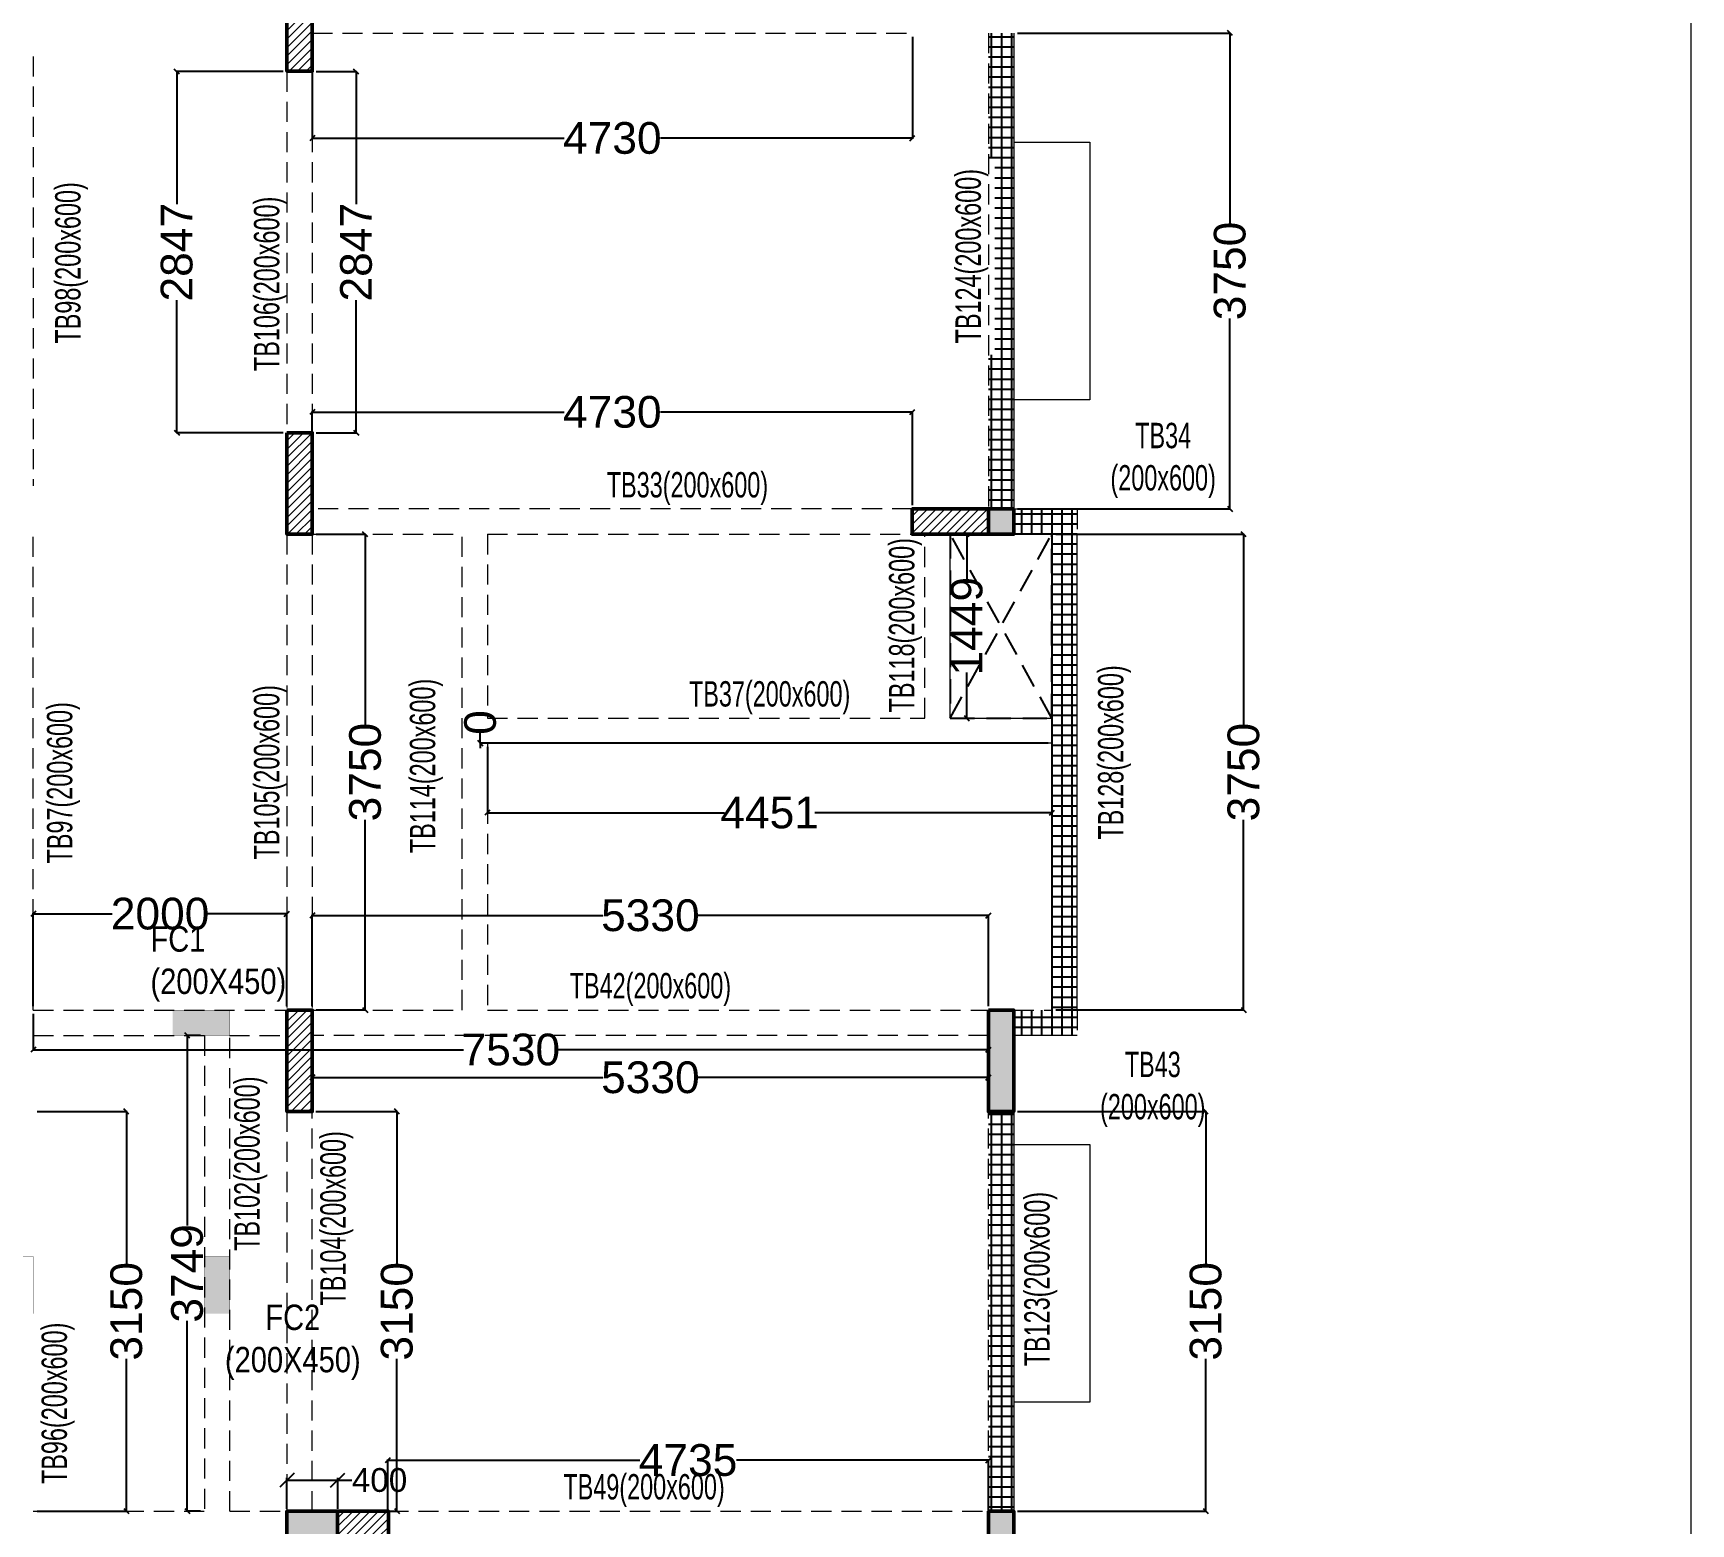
# Model space of a CAD drawing. Header units: millimetres. Extents: x 985 to 38342, y 12 to 70744.
# Drawn here: x 25275 to 38342, y 31057 to 42807 of the extents above; entities that cross this region are included whole.
import ezdxf
from ezdxf.enums import TextEntityAlignment as Align

# ---------------------------------------------------------------- set-up
doc = ezdxf.new("R2010")
doc.units = ezdxf.units.MM
doc.linetypes.add('DASHED', pattern=[0.75, 0.5, -0.25])
doc.linetypes.add('HIDDEN', pattern=[9.525, 6.35, -3.175])
for name, color, linetype, lineweight in [('A-CLMN', 5, 'Continuous', 50), ('A-CONC', 5, 'Continuous', 40), ('A-CONC-PATT', 253, 'Continuous', 0), ('S - BEAM', 7, 'Continuous', 13), ('S - BEAM TXT', 30, 'Continuous', 13), ('STR-Stair', 1, 'Continuous', 13)]:
    doc.layers.add(name, color=color, linetype=linetype, lineweight=lineweight)
for name, color, linetype in [('A-HATCH', 8, 'Continuous'), ('BAND DETAILS', 2, 'Continuous'), ('NON STR WALL', 4, 'Continuous'), ('S-DIM', 8, 'Continuous'), ('SL-FW-HIDDEN', 1, 'Continuous')]:
    doc.layers.add(name, color=color, linetype=linetype)
doc.styles.add('meera', font='swissc.ttf', dxfattribs={"height": 0.15})
doc.styles.add('S - GRID TXT', font='ARIALNB.TTF')
doc.styles.add('SOBHA', font='arial.ttf')
doc.styles.add('TITLE', font='tahoma.ttf')
doc.dimstyles.new('S--20', dxfattribs={"dimscale": 20, "dimtxt": 12.5, "dimasz": 2, "dimexe": 0.25, "dimexo": 1.5, "dimgap": 0.1, "dimtad": 0, "dimdec": 0, "dimrnd": 0.0005, "dimzin": 0, "dimdsep": 46, "dimtxsty": 'SOBHA', "dimblk": 'OBLIQUE', "dimcen": 0.09, "dimclrd": 8, "dimclre": 8, "dimclrt": 4, "dimadec": 0, "dimazin": 0, "dimtfac": 1, "dimtdec": 0, "dimtofl": 0, "dimtmove": 0, "dimatfit": 3, "dimfxl": 0.18, "dimtolj": 1, "dimtzin": 0, "dimlwd": -1, "dimlwe": -1, "dimarcsym": 0})
doc.dimstyles.new('S-75', dxfattribs={"dimscale": 75, "dimtxt": 2.5, "dimasz": 1.5, "dimexe": 0.25, "dimexo": 0.25, "dimgap": 0.1, "dimtad": 0, "dimdec": 0, "dimzin": 0, "dimdsep": 46, "dimtxsty": 'SOBHA', "dimblk": 'OBLIQUE', "dimcen": 0.09, "dimclrd": 8, "dimclre": 8, "dimclrt": 6, "dimadec": 5, "dimazin": 0, "dimtfac": 1, "dimtdec": 0, "dimtmove": 0, "dimatfit": 3, "dimfxl": 0.18, "dimtolj": 1, "dimtzin": 0, "dimlwd": -1, "dimlwe": -1, "dimarcsym": 0})
pattern_1 = [(0, (-329675.86, 2225829.38), (0, 79.375), []), (90, (-329675.86, 2225829.38), (-79.375, 5e-15), [])]
pattern_2 = [(45, (-338780.416, 2202602.753), (-33.6759605, 33.6759605), [])]

# ---------------------------------------------------------------- blocks, each defined once
blk = doc.blocks.new('*U53')
at = {"layer": 'SL-FW-HIDDEN', "linetype": 'HIDDEN', "ltscale": 30}
for p, q in [((800, 1449), (0, 0)), ((0, 1449), (800, 0))]:
    blk.add_line(p, q, dxfattribs=at)
blk.add_lwpolyline([(0, 1449), (800, 1449), (800, 0), (0, 0)], close=True, dxfattribs=at)
at = {"layer": 'SL-FW-HIDDEN', "linetype": 'DASHED', "ltscale": 250, "style": 'TITLE'}
blk.add_attdef('DECRIPTION', text='', height=125, dxfattribs=at).set_placement((960, 116), align=Align.MIDDLE_CENTER)
blk = doc.blocks.new('A$C1f563a89')
at = {"layer": 'S - BEAM', "linetype": 'HIDDEN', "ltscale": 25}
for p, q in [((16161, -19080, 1), (20891, -19080, 1)), ((21491, -19080, 1), (21491, -22830, 1)), ((13961, -19263, 1), (13961, -22647, 1)), ((15961, -19383, 1), (15961, -22230, 1)), ((16161, -19383, 1), (16161, -22230, 1)), ((20890, -22830, 1), (16161, -22830, 1)), ((22191, -22830, 1), (22191, -23030, 1)), ((13961, -26780, 1), (13961, -23030, 1)), ((15961, -23030, 1), (15961, -26780, 1)), ((16161, -23030, 1), (16161, -26780, 1)), ((16161, -23030, 1), (17341, -23030, 1)), ((17341, -26780, 1), (17341, -23030, 1)), ((17541, -23030, 1), (17541, -24479, 0)), ((17541, -23030, 1), (20890, -23030, 1)), ((21991, -23030, 1), (21691, -23030, 1)), ((17541, -24677, 0), (17541, -26780, 1)), ((21991, -24677, 0), (21991, -26780, 1)), ((13961, -26781, 1), (15960, -26781, 1)), ((16161, -26780, 2), (17341, -26780, 2)), ((17541, -26780, 2), (21491, -26780, 2)), ((21691, -26780, 1), (21991, -26780, 1)), ((22191, -26780, 1), (22191, -26980, 1)), ((22191, -26780, 1), (22191, -26780, 1)), ((13961, -26980, 1), (15311, -26981, 1)), ((15311, -26981, 2), (15311, -30730, 2)), ((15507, -26981, 1), (15960, -26981, 1)), ((15510, -30730, 2), (15510, -26981, 2)), ((21491, -26980, 2), (16161, -26980, 2)), ((15961, -27580, 1), (15961, -30730, 1)), ((16160, -30730, 1), (16160, -27580, 1)), ((21491, -30730, 1), (21491, -27580, 1)), ((13960, -30730, 1), (15311, -30730, 1)), ((15510, -30730, 1), (15961, -30730, 1)), ((16760, -30730, 1), (21490, -30730, 1))]:
    blk.add_line(p, q, dxfattribs=at)
at = {"layer": 'S - BEAM', "linetype": 'ByBlock', "ltscale": 25}
for p, q in [((21691, -19080, 1), (21691, -22830, 1)), ((21691, -22830, 1), (22191, -22830, 1)), ((21991, -23030, 1), (21991, -24479, 0)), ((22191, -26780, 1), (22191, -23030, 1)), ((22191, -26980, 1), (21691, -26980, 1)), ((21691, -27580, 1), (21691, -30730, 1))]:
    blk.add_line(p, q, dxfattribs=at)
at = {"layer": 'S - BEAM', "color": 7, "linetype": 'ByBlock', "elevation": 1}
for points in [[(21691, -19940), (22291, -19940), (22291, -21970), (21691, -21970)], [(21691, -27840), (22291, -27840), (22291, -29870), (21691, -29870)]]:
    blk.add_lwpolyline(points, dxfattribs=at)
at = {"layer": 'S - BEAM', "linetype": 'HIDDEN', "ltscale": 25}
for points, elevation in [([(20990, -24479), (20989, -23030)], 1), ([(17541, -24479), (20990, -24479)], 0), ([(21991, -24677), (17541, -24677)], 0)]:
    blk.add_lwpolyline(points, dxfattribs=dict(at, elevation=elevation))
at = {"layer": 'S - BEAM', "linetype": 'ByBlock', "ltscale": 25}
for points, elevation in [([(21190, -24479), (21189, -23030)], 1), ([(21190, -24479), (21991, -24479)], 0)]:
    blk.add_lwpolyline(points, dxfattribs=dict(at, elevation=elevation))
at = {"layer": 'SL-FW-HIDDEN', "color": 3, "linetype": 'DASHED', "lineweight": 5, "ltscale": 30, "xscale": -1, "rotation": 180}
blk.add_blockref('*U53', (21190, -23030, 0), dxfattribs=at)
at = {"layer": 'S - BEAM TXT', "char_height": 200, "attachment_point": 8, "rotation": 90, "style": 'S - GRID TXT'}
for s, insert in [('{\\fSwis721 LtCn BT|b0|i0|c0|p34;\\W0.9;TB124(200x600)}', (21491, -20838, 1)), ('{\\fSwis721 LtCn BT|b0|i0|c0|p34;\\W0.9;TB98(200x600)}', (14394, -20891, 1)), ('{\\fSwis721 LtCn BT|b0|i0|c0|p34;\\W0.9;TB106(200x600)}', (15961, -21056, 1)), ('{\\fSwis721 LtCn BT|b0|i0|c0|p34;\\W0.9;TB118(200x600)}', (20967, -23747, 2)), ('{\\fSwis721 LtCn BT|b0|i0|c0|p34;\\W0.9;TB128(200x600)}', (22615, -24750, 0)), ('{\\fSwis721 LtCn BT|b0|i0|c0|p34;\\W0.9;TB105(200x600)}', (15961, -24906, 1)), ('{\\fSwis721 LtCn BT|b0|i0|c0|p34;\\W0.9;TB114(200x600)}', (17190, -24856, -1)), ('{\\fSwis721 LtCn BT|b0|i0|c0|p34;\\W0.9;TB97(200x600)}', (14329, -24989, 1)), ('{\\fSwis721 LtCn BT|b0|i0|c0|p34;\\W0.9;TB102(200x600)}', (15806, -27991, 2)), ('{\\fSwis721 LtCn BT|b0|i0|c0|p34;\\W0.9;TB104(200x600)}', (16484, -28422, 2)), ('{\\fSwis721 LtCn BT|b0|i0|c0|p34;\\W0.9;TB123(200x600)}', (22033, -28901, 1)), ('{\\fSwis721 LtCn BT|b0|i0|c0|p34;\\W0.9;TB96(200x600)}', (14287, -29880, 1))]:
    blk.add_mtext(s, dxfattribs=dict(at, insert=insert))
at = {"layer": 'S - BEAM TXT', "char_height": 200, "attachment_point": 8, "style": 'S - GRID TXT'}
for s, insert in [('{\\fSwis721 LtCn BT|b0|i0|c0|p34;\\W0.9;TB34\\P(200x600)}', (22868, -22745, 1)), ('{\\fSwis721 LtCn BT|b0|i0|c0|p34;\\W0.9;TB33(200x600)}', (19118, -22800, 1)), ('{\\fSwis721 LtCn BT|b0|i0|c0|p34;\\W0.9;TB37(200x600)}', (19766, -24448)), ('{\\fSwis721 LtCn BT|b0|i0|c0|p34;\\W0.9;TB42(200x600)}', (18826, -26748, 2)), ('{\\fSwis721 LtCn BT|b0|i0|c0|p34;\\W0.9;TB43\\P(200x600)}', (22786, -27702, 1)), ('{\\fSwis721 LtCn BT|b0|i0|c0|p34;\\W0.9;TB49(200x600)}', (18776, -30698, 1))]:
    blk.add_mtext(s, dxfattribs=dict(at, insert=insert))
blk = doc.blocks.new('TERRACE CL')
at = {"layer": 'A-CONC-PATT'}
h = blk.add_hatch(dxfattribs=at)
h.set_pattern_fill('ANSI31', color=256, scale=15)
h.set_pattern_definition(pattern_2)
h.paths.add_polyline_path([(18370, 20080), (18170, 20080), (18170, 19280), (18370, 19280)])
h = blk.add_hatch(dxfattribs=at)
h.set_pattern_fill('ANSI31', color=256, scale=15)
h.set_pattern_definition(pattern_2)
h.paths.add_polyline_path([(18370, 16430), (18170, 16430), (18170, 15630), (18370, 15630)])
h = blk.add_hatch(dxfattribs=at)
h.set_pattern_fill('ANSI31', color=256, scale=15)
h.set_pattern_definition(pattern_2)
h.paths.add_polyline_path([(23700, 15630), (23700, 15830), (23100, 15830), (23100, 15630)])
h = blk.add_hatch(color=256, dxfattribs=at)
h.dxf.hatch_style = 1
h.paths.add_polyline_path([(23900, 15830), (23700, 15830), (23700, 15630), (23900, 15630)])
h = blk.add_hatch(color=256, dxfattribs=at)
h.dxf.hatch_style = 1
h.paths.add_polyline_path([(17270, 11679), (17720, 11679), (17720, 11879), (17620, 11879), (17270, 11879)])
h = blk.add_hatch(dxfattribs=at)
h.set_pattern_fill('ANSI31', color=256, scale=15)
h.set_pattern_definition(pattern_2)
h.paths.add_polyline_path([(18370, 11880), (18170, 11880), (18170, 11080), (18370, 11080)])
h = blk.add_hatch(color=256, dxfattribs=at)
h.dxf.hatch_style = 1
h.paths.add_polyline_path([(23900, 11880), (23700, 11880), (23700, 11080), (23900, 11080)])
h = blk.add_hatch(color=256, dxfattribs=at)
h.dxf.hatch_style = 1
h.paths.add_polyline_path([(17520, 9937), (17520, 9487), (17720, 9487), (17720, 9587), (17720, 9937)])
h = blk.add_hatch(color=256, dxfattribs=at)
h.dxf.hatch_style = 1
h.paths.add_polyline_path([(18570, 7730), (18570, 7930), (18170, 7930), (18170, 7730)])
h = blk.add_hatch(dxfattribs=at)
h.set_pattern_fill('ANSI31', color=256, scale=15)
h.set_pattern_definition(pattern_2)
h.paths.add_polyline_path([(18970, 7930), (18570, 7930), (18570, 7730), (18970, 7730)])
h = blk.add_hatch(color=256, dxfattribs=at)
h.dxf.hatch_style = 1
h.paths.add_polyline_path([(23900, 7930), (23700, 7930), (23700, 7130), (23900, 7130)])
at = {"layer": 'A-CLMN'}
for points, elevation in [([(18170, 20080), (18370, 20080), (18370, 19280), (18170, 19280)], 1), ([(23700, 15830), (23700, 15630), (23100, 15630), (23100, 15830)], 0), ([(23900, 15830), (23700, 15830), (23700, 15630), (23900, 15630)], 1)]:
    blk.add_lwpolyline(points, close=True, dxfattribs=dict(at, elevation=elevation))
for points in [[(18170, 16430), (18370, 16430), (18370, 15630), (18170, 15630)], [(18170, 11880), (18370, 11880), (18370, 11080), (18170, 11080)], [(23700, 11880), (23900, 11880), (23900, 11080), (23700, 11080)], [(18970, 7930), (18970, 7730), (18170, 7730), (18170, 7930)], [(18570, 7930), (18570, 7730), (18970, 7730), (18970, 7930)], [(23700, 7930), (23900, 7930), (23900, 7130), (23700, 7130)]]:
    blk.add_lwpolyline(points, close=True, dxfattribs=at)
at = {"layer": 'A-CLMN', "color": 6, "const_width": 2}
for points, elevation in [([(17720, 11879), (17270, 11879), (17270, 11679), (17720, 11679)], 0), ([(16170, 9487), (16170, 9937), (15970, 9937), (15970, 9487)], 0), ([(17720, 9487), (17720, 9937), (17520, 9937), (17520, 9487)], 1)]:
    blk.add_lwpolyline(points, close=True, dxfattribs=dict(at, elevation=elevation))
at = {"layer": 'A-CONC', "ltscale": 50, "elevation": 0}
blk.add_lwpolyline([(18170, 7930), (18170, 7730)], dxfattribs=at)
blk.add_lwpolyline([(18170, 7930), (18170, 7730)], dxfattribs=at)
at = {"layer": 'NON STR WALL', "linetype": 'ByBlock', "char_height": 200, "attachment_point": 1, "style": 'meera'}
for s, insert in [('FC1\\P(200X450)', (17095, 12540, 0)), ('\\pxqc;FC2\\P(200X450)', (17759, 9558, 1))]:
    blk.add_mtext_dynamic_manual_height_columns(s, width=915.33, gutter_width=0.75, heights=[0], dxfattribs=dict(at, insert=insert))
blk = doc.blocks.new('_Oblique')
at = {"color": 0, "linetype": 'ByBlock', "lineweight": -2}
blk.add_line((-0.5, -0.5), (0.5, 0.5), dxfattribs=at)
blk = doc.blocks.new('*D264')
at = {"layer": 'Defpoints', "color": 0, "linetype": 'ByBlock', "transparency": 16777216}
for p in [(27275, 31401), (27275, 31157, 0), (27675, 31157, 0)]:
    blk.add_point(p, dxfattribs=at)
at = {"layer": 'NON STR WALL', "color": 8, "transparency": 16777216}
for p, q in [((27275, 31175), (27275, 31419)), ((27275, 31401), (27675, 31401)), ((27675, 31175), (27675, 31419)), ((27675, 31401), (27787, 31401))]:
    blk.add_line(p, q, dxfattribs=at)
at = {"layer": 'NON STR WALL', "color": 8, "linetype": 'ByBlock', "transparency": 16777216, "xscale": 112.5, "yscale": 112.5, "zscale": 112.5, "rotation": 180}
blk.add_blockref('_Oblique', (27275, 31401), dxfattribs=at)
at = {"layer": 'NON STR WALL', "color": 8, "linetype": 'ByBlock', "transparency": 16777216, "xscale": 112.5, "yscale": 112.5, "zscale": 112.5}
blk.add_blockref('_Oblique', (27675, 31401), dxfattribs=at)
at = {"layer": 'NON STR WALL', "color": 6, "linetype": 'ByBlock', "transparency": 16777216, "insert": (28005, 31401), "char_height": 187.5, "attachment_point": 5, "style": 'SOBHA'}
blk.add_mtext('\\A1;400', dxfattribs=at)
blk = doc.blocks.new('*D288')
at = {"layer": 'Defpoints', "color": 0, "linetype": 'ByBlock', "transparency": 16777216}
for p in [(27475, 34906, 1), (32805, 34906, 1), (27475, 34575)]:
    blk.add_point(p, dxfattribs=at)
at = {"layer": 'S-DIM', "color": 8, "transparency": 16777216}
for p, q in [((27475, 34876), (27475, 34570)), ((32805, 34876), (32805, 34570)), ((27475, 34575), (29765, 34575)), ((32805, 34575), (30515, 34575))]:
    blk.add_line(p, q, dxfattribs=at)
at = {"layer": 'S-DIM', "color": 8, "linetype": 'ByBlock', "transparency": 16777216, "xscale": 40, "yscale": 40, "zscale": 40, "rotation": 180}
blk.add_blockref('_Oblique', (27475, 34575), dxfattribs=at)
at = {"layer": 'S-DIM', "color": 8, "linetype": 'ByBlock', "transparency": 16777216, "xscale": 40, "yscale": 40, "zscale": 40}
blk.add_blockref('_Oblique', (32805, 34575), dxfattribs=at)
at = {"layer": 'S-DIM', "color": 4, "linetype": 'ByBlock', "transparency": 16777216, "insert": (30140, 34575), "char_height": 250, "attachment_point": 5, "style": 'SOBHA'}
blk.add_mtext('\\A1;5330', dxfattribs=at)
blk = doc.blocks.new('*D213')
at = {"layer": 'Defpoints', "color": 0, "linetype": 'ByBlock', "transparency": 16777216}
for p in [(27274, 35865), (25275, 35106, 0), (27274, 35106, 0)]:
    blk.add_point(p, dxfattribs=at)
at = {"layer": 'S-DIM', "color": 8, "transparency": 16777216}
for p, q in [((25275, 35136), (25275, 35870)), ((25275, 35865), (25898, 35865)), ((27274, 35865), (26652, 35865)), ((27274, 35136), (27274, 35870))]:
    blk.add_line(p, q, dxfattribs=at)
at = {"layer": 'S-DIM', "color": 8, "linetype": 'ByBlock', "transparency": 16777216, "xscale": 40, "yscale": 40, "zscale": 40, "rotation": 180}
blk.add_blockref('_Oblique', (25275, 35865), dxfattribs=at)
at = {"layer": 'S-DIM', "color": 8, "linetype": 'ByBlock', "transparency": 16777216, "xscale": 40, "yscale": 40, "zscale": 40}
blk.add_blockref('_Oblique', (27274, 35865), dxfattribs=at)
at = {"layer": 'S-DIM', "color": 4, "linetype": 'ByBlock', "transparency": 16777216, "insert": (26275, 35865), "char_height": 250, "attachment_point": 5, "style": 'SOBHA'}
blk.add_mtext('\\A1;2000', dxfattribs=at)
blk = doc.blocks.new('*D289')
at = {"layer": 'Defpoints', "color": 0, "linetype": 'ByBlock', "transparency": 16777216}
for p in [(25275, 34307), (25275, 31157), (26010, 31157)]:
    blk.add_point(p, dxfattribs=at)
at = {"layer": 'S-DIM', "color": 8, "transparency": 16777216}
for p, q in [((25305, 34307), (26015, 34307)), ((26010, 34307), (26010, 33106)), ((26010, 31157), (26010, 32357)), ((25305, 31157), (26015, 31157))]:
    blk.add_line(p, q, dxfattribs=at)
at = {"layer": 'S-DIM', "color": 8, "linetype": 'ByBlock', "transparency": 16777216, "xscale": 40, "yscale": 40, "zscale": 40}
for p, rotation in [((26010, 34307), 90), ((26010, 31157), 270)]:
    blk.add_blockref('_Oblique', p, dxfattribs=dict(at, rotation=rotation))
at = {"layer": 'S-DIM', "color": 4, "linetype": 'ByBlock', "transparency": 16777216, "insert": (26010, 32732), "char_height": 250, "attachment_point": 5, "rotation": 90, "style": 'SOBHA'}
blk.add_mtext('\\A1;3150', dxfattribs=at)
blk = doc.blocks.new('*D290')
at = {"layer": 'Defpoints', "color": 0, "linetype": 'ByBlock', "transparency": 16777216}
for p in [(26625, 34906, 1), (26489, 31157), (26625, 31157, 1)]:
    blk.add_point(p, dxfattribs=at)
at = {"layer": 'S-DIM', "color": 8, "transparency": 16777216}
for p, q in [((26595, 34906), (26484, 34906)), ((26489, 34906), (26489, 33407)), ((26489, 31157), (26489, 32656)), ((26595, 31157), (26484, 31157))]:
    blk.add_line(p, q, dxfattribs=at)
at = {"layer": 'S-DIM', "color": 8, "linetype": 'ByBlock', "transparency": 16777216, "xscale": 40, "yscale": 40, "zscale": 40}
for p, rotation in [((26489, 34906), 90), ((26489, 31157), 270)]:
    blk.add_blockref('_Oblique', p, dxfattribs=dict(at, rotation=rotation))
at = {"layer": 'S-DIM', "color": 4, "linetype": 'ByBlock', "transparency": 16777216, "insert": (26489, 33031), "char_height": 250, "attachment_point": 5, "rotation": 90, "style": 'SOBHA'}
blk.add_mtext('\\A1;3749', dxfattribs=at)
blk = doc.blocks.new('*D291')
at = {"layer": 'Defpoints', "color": 0, "linetype": 'ByBlock', "transparency": 16777216}
for p in [(27474, 34307, 0), (28142, 34307), (27474, 31157, 0)]:
    blk.add_point(p, dxfattribs=at)
at = {"layer": 'S-DIM', "color": 8, "transparency": 16777216}
for p, q in [((27504, 34307), (28147, 34307)), ((28142, 34307), (28142, 33106)), ((28142, 31157), (28142, 32357)), ((27504, 31157), (28147, 31157))]:
    blk.add_line(p, q, dxfattribs=at)
at = {"layer": 'S-DIM', "color": 8, "linetype": 'ByBlock', "transparency": 16777216, "xscale": 40, "yscale": 40, "zscale": 40}
for p, rotation in [((28142, 34307), 90), ((28142, 31157), 270)]:
    blk.add_blockref('_Oblique', p, dxfattribs=dict(at, rotation=rotation))
at = {"layer": 'S-DIM', "color": 4, "linetype": 'ByBlock', "transparency": 16777216, "insert": (28142, 32732), "char_height": 250, "attachment_point": 5, "rotation": 90, "style": 'SOBHA'}
blk.add_mtext('\\A1;3150', dxfattribs=at)
blk = doc.blocks.new('*D301')
at = {"layer": 'Defpoints', "color": 0, "linetype": 'ByBlock', "transparency": 16777216}
for p in [(27475, 42807), (32205, 42807), (32205, 41979)]:
    blk.add_point(p, dxfattribs=at)
at = {"layer": 'S-DIM', "color": 8, "transparency": 16777216}
for p, q in [((27475, 42777), (27475, 41974)), ((32205, 42777), (32205, 41974)), ((27475, 41979), (29460, 41979)), ((32205, 41979), (30220, 41979))]:
    blk.add_line(p, q, dxfattribs=at)
at = {"layer": 'S-DIM', "color": 8, "linetype": 'ByBlock', "transparency": 16777216, "xscale": 40, "yscale": 40, "zscale": 40, "rotation": 180}
blk.add_blockref('_Oblique', (27475, 41979), dxfattribs=at)
at = {"layer": 'S-DIM', "color": 8, "linetype": 'ByBlock', "transparency": 16777216, "xscale": 40, "yscale": 40, "zscale": 40}
blk.add_blockref('_Oblique', (32205, 41979), dxfattribs=at)
at = {"layer": 'S-DIM', "color": 4, "linetype": 'ByBlock', "transparency": 16777216, "insert": (29840, 41979), "char_height": 250, "attachment_point": 5, "style": 'SOBHA'}
blk.add_mtext('\\A1;4730', dxfattribs=at)
blk = doc.blocks.new('*D304')
at = {"layer": 'Defpoints', "color": 0, "linetype": 'ByBlock', "transparency": 16777216}
for p in [(32205, 39820), (27475, 39057), (32205, 39057, 0)]:
    blk.add_point(p, dxfattribs=at)
at = {"layer": 'S-DIM', "color": 8, "transparency": 16777216}
for p, q in [((27475, 39087), (27475, 39825)), ((27475, 39820), (29460, 39820)), ((32205, 39820), (30220, 39820)), ((32205, 39087), (32205, 39825))]:
    blk.add_line(p, q, dxfattribs=at)
at = {"layer": 'S-DIM', "color": 8, "linetype": 'ByBlock', "transparency": 16777216, "xscale": 40, "yscale": 40, "zscale": 40, "rotation": 180}
blk.add_blockref('_Oblique', (27475, 39820), dxfattribs=at)
at = {"layer": 'S-DIM', "color": 8, "linetype": 'ByBlock', "transparency": 16777216, "xscale": 40, "yscale": 40, "zscale": 40}
blk.add_blockref('_Oblique', (32205, 39820), dxfattribs=at)
at = {"layer": 'S-DIM', "color": 4, "linetype": 'ByBlock', "transparency": 16777216, "insert": (29840, 39820), "char_height": 250, "attachment_point": 5, "style": 'SOBHA'}
blk.add_mtext('\\A1;4730', dxfattribs=at)
blk = doc.blocks.new('*D217')
at = {"layer": 'Defpoints', "color": 0, "linetype": 'ByBlock', "transparency": 16777216}
for p in [(28799, 37210), (28855, 37210, 0), (33305, 37210, 0)]:
    blk.add_point(p, dxfattribs=at)
at = {"layer": 'S-DIM', "color": 8, "transparency": 16777216}
for p, q in [((28799, 37210), (28799, 37290)), ((33275, 37210), (28794, 37210)), ((28825, 37210), (28794, 37210)), ((28799, 37210), (28799, 37170))]:
    blk.add_line(p, q, dxfattribs=at)
at = {"layer": 'S-DIM', "color": 8, "linetype": 'ByBlock', "transparency": 16777216, "xscale": 40, "yscale": 40, "zscale": 40}
for rotation in [90, 270]:
    blk.add_blockref('_Oblique', (28799, 37210), dxfattribs=dict(at, rotation=rotation))
at = {"layer": 'S-DIM', "color": 4, "linetype": 'ByBlock', "transparency": 16777216, "insert": (28799, 37373), "char_height": 250, "attachment_point": 5, "rotation": 90, "style": 'SOBHA'}
blk.add_mtext('\\A1;0', dxfattribs=at)
blk = doc.blocks.new('*D218')
at = {"layer": 'Defpoints', "color": 0, "linetype": 'ByBlock', "transparency": 16777216}
for p in [(28855, 37210, 0), (33305, 37210, 0), (33305, 36662)]:
    blk.add_point(p, dxfattribs=at)
at = {"layer": 'S-DIM', "color": 8, "transparency": 16777216}
for p, q in [((28855, 37180), (28855, 36657)), ((33305, 37180), (33305, 36657)), ((28855, 36662), (30724, 36662)), ((33305, 36662), (31436, 36662))]:
    blk.add_line(p, q, dxfattribs=at)
at = {"layer": 'S-DIM', "color": 8, "linetype": 'ByBlock', "transparency": 16777216, "xscale": 40, "yscale": 40, "zscale": 40, "rotation": 180}
blk.add_blockref('_Oblique', (28855, 36662), dxfattribs=at)
at = {"layer": 'S-DIM', "color": 8, "linetype": 'ByBlock', "transparency": 16777216, "xscale": 40, "yscale": 40, "zscale": 40}
blk.add_blockref('_Oblique', (33305, 36662), dxfattribs=at)
at = {"layer": 'S-DIM', "color": 4, "linetype": 'ByBlock', "transparency": 16777216, "insert": (31080, 36662), "char_height": 250, "attachment_point": 5, "style": 'SOBHA'}
blk.add_mtext('\\A1;4451', dxfattribs=at)
blk = doc.blocks.new('*D220')
at = {"layer": 'Defpoints', "color": 0, "linetype": 'ByBlock', "transparency": 16777216}
for p in [(32805, 35852), (27475, 35107, 0), (32805, 35107, 0)]:
    blk.add_point(p, dxfattribs=at)
at = {"layer": 'S-DIM', "color": 8, "transparency": 16777216}
for p, q in [((27475, 35137), (27475, 35857)), ((27475, 35852), (29765, 35852)), ((32805, 35852), (30514, 35852)), ((32805, 35137), (32805, 35857))]:
    blk.add_line(p, q, dxfattribs=at)
at = {"layer": 'S-DIM', "color": 8, "linetype": 'ByBlock', "transparency": 16777216, "xscale": 40, "yscale": 40, "zscale": 40, "rotation": 180}
blk.add_blockref('_Oblique', (27475, 35852), dxfattribs=at)
at = {"layer": 'S-DIM', "color": 8, "linetype": 'ByBlock', "transparency": 16777216, "xscale": 40, "yscale": 40, "zscale": 40}
blk.add_blockref('_Oblique', (32805, 35852), dxfattribs=at)
at = {"layer": 'S-DIM', "color": 4, "linetype": 'ByBlock', "transparency": 16777216, "insert": (30140, 35852), "char_height": 250, "attachment_point": 5, "style": 'SOBHA'}
blk.add_mtext('\\A1;5330', dxfattribs=at)
blk = doc.blocks.new('*D221')
at = {"layer": 'Defpoints', "color": 0, "linetype": 'ByBlock', "transparency": 16777216}
for p in [(25275, 35106, 0), (32805, 35107, 1), (25275, 34794)]:
    blk.add_point(p, dxfattribs=at)
at = {"layer": 'S-DIM', "color": 8, "transparency": 16777216}
for p, q in [((25275, 35076), (25275, 34789)), ((32805, 35077), (32805, 34789)), ((25275, 34794), (28666, 34794)), ((32805, 34794), (29414, 34794))]:
    blk.add_line(p, q, dxfattribs=at)
at = {"layer": 'S-DIM', "color": 8, "linetype": 'ByBlock', "transparency": 16777216, "xscale": 40, "yscale": 40, "zscale": 40, "rotation": 180}
blk.add_blockref('_Oblique', (25275, 34794), dxfattribs=at)
at = {"layer": 'S-DIM', "color": 8, "linetype": 'ByBlock', "transparency": 16777216, "xscale": 40, "yscale": 40, "zscale": 40}
blk.add_blockref('_Oblique', (32805, 34794), dxfattribs=at)
at = {"layer": 'S-DIM', "color": 4, "linetype": 'ByBlock', "transparency": 16777216, "insert": (29040, 34794), "char_height": 250, "attachment_point": 5, "style": 'SOBHA'}
blk.add_mtext('\\A1;7530', dxfattribs=at)
blk = doc.blocks.new('*D225')
at = {"layer": 'Defpoints', "color": 0, "linetype": 'ByBlock', "transparency": 16777216}
for p in [(32805, 31558), (28070, 30957), (32805, 30956, 0)]:
    blk.add_point(p, dxfattribs=at)
at = {"layer": 'S-DIM', "color": 8, "transparency": 16777216}
for p, q in [((28070, 30987), (28070, 31563)), ((28070, 31558), (30056, 31558)), ((32805, 31558), (30818, 31558)), ((32805, 30986), (32805, 31563))]:
    blk.add_line(p, q, dxfattribs=at)
at = {"layer": 'S-DIM', "color": 8, "linetype": 'ByBlock', "transparency": 16777216, "xscale": 40, "yscale": 40, "zscale": 40, "rotation": 180}
blk.add_blockref('_Oblique', (28070, 31558), dxfattribs=at)
at = {"layer": 'S-DIM', "color": 8, "linetype": 'ByBlock', "transparency": 16777216, "xscale": 40, "yscale": 40, "zscale": 40}
blk.add_blockref('_Oblique', (32805, 31558), dxfattribs=at)
at = {"layer": 'S-DIM', "color": 4, "linetype": 'ByBlock', "transparency": 16777216, "insert": (30437, 31558), "char_height": 250, "attachment_point": 5, "style": 'SOBHA'}
blk.add_mtext('\\A1;4735', dxfattribs=at)
blk = doc.blocks.new('*D335')
at = {"layer": 'Defpoints', "color": 0, "linetype": 'ByBlock', "transparency": 16777216}
for p in [(27475, 38857), (27475, 35107, 0), (27892, 35107)]:
    blk.add_point(p, dxfattribs=at)
at = {"layer": 'S-DIM', "color": 8, "transparency": 16777216}
for p, q in [((27505, 38857), (27897, 38857)), ((27892, 38857), (27892, 37356)), ((27892, 35107), (27892, 36607)), ((27505, 35107), (27897, 35107))]:
    blk.add_line(p, q, dxfattribs=at)
at = {"layer": 'S-DIM', "color": 8, "linetype": 'ByBlock', "transparency": 16777216, "xscale": 40, "yscale": 40, "zscale": 40}
for p, rotation in [((27892, 38857), 90), ((27892, 35107), 270)]:
    blk.add_blockref('_Oblique', p, dxfattribs=dict(at, rotation=rotation))
at = {"layer": 'S-DIM', "color": 4, "linetype": 'ByBlock', "transparency": 16777216, "insert": (27892, 36982), "char_height": 250, "attachment_point": 5, "rotation": 90, "style": 'SOBHA'}
blk.add_mtext('\\A1;3750', dxfattribs=at)
blk = doc.blocks.new('*D336')
at = {"layer": 'Defpoints', "color": 0, "linetype": 'ByBlock', "transparency": 16777216}
for p in [(27475, 42504), (27821, 42504), (27475, 39657)]:
    blk.add_point(p, dxfattribs=at)
at = {"layer": 'S-DIM', "color": 8, "transparency": 16777216}
for p, q in [((27505, 42504), (27826, 42504)), ((27821, 42504), (27821, 41458)), ((27821, 39657), (27821, 40703)), ((27505, 39657), (27826, 39657))]:
    blk.add_line(p, q, dxfattribs=at)
at = {"layer": 'S-DIM', "color": 8, "linetype": 'ByBlock', "transparency": 16777216, "xscale": 40, "yscale": 40, "zscale": 40}
for p, rotation in [((27821, 42504), 90), ((27821, 39657), 270)]:
    blk.add_blockref('_Oblique', p, dxfattribs=dict(at, rotation=rotation))
at = {"layer": 'S-DIM', "color": 4, "linetype": 'ByBlock', "transparency": 16777216, "insert": (27821, 41080), "char_height": 250, "attachment_point": 5, "rotation": 90, "style": 'SOBHA'}
blk.add_mtext('\\A1;2847', dxfattribs=at)
blk = doc.blocks.new('*D337')
at = {"layer": 'Defpoints', "color": 0, "linetype": 'ByBlock', "transparency": 16777216}
for p in [(26407, 42504), (27275, 42504), (27275, 39657)]:
    blk.add_point(p, dxfattribs=at)
at = {"layer": 'S-DIM', "color": 8, "transparency": 16777216}
for p, q in [((27245, 42504), (26402, 42504)), ((26407, 42504), (26407, 41458)), ((26407, 39657), (26407, 40703)), ((27245, 39657), (26402, 39657))]:
    blk.add_line(p, q, dxfattribs=at)
at = {"layer": 'S-DIM', "color": 8, "linetype": 'ByBlock', "transparency": 16777216, "xscale": 40, "yscale": 40, "zscale": 40}
for p, rotation in [((26407, 42504), 90), ((26407, 39657), 270)]:
    blk.add_blockref('_Oblique', p, dxfattribs=dict(at, rotation=rotation))
at = {"layer": 'S-DIM', "color": 4, "linetype": 'ByBlock', "transparency": 16777216, "insert": (26407, 41080), "char_height": 250, "attachment_point": 5, "rotation": 90, "style": 'SOBHA'}
blk.add_mtext('\\A1;2847', dxfattribs=at)
blk = doc.blocks.new('*D245')
at = {"layer": 'Defpoints', "color": 0, "linetype": 'ByBlock', "transparency": 16777216}
for p in [(32503, 38857, 0), (32504, 37407, 0), (32634, 37407)]:
    blk.add_point(p, dxfattribs=at)
at = {"layer": 'S-DIM', "color": 8, "transparency": 16777216}
for p, q in [((32533, 38857), (32639, 38857)), ((32634, 38857), (32634, 38496)), ((32634, 37407), (32634, 37768)), ((32534, 37407), (32639, 37407))]:
    blk.add_line(p, q, dxfattribs=at)
at = {"layer": 'S-DIM', "color": 8, "linetype": 'ByBlock', "transparency": 16777216, "xscale": 40, "yscale": 40, "zscale": 40}
for p, rotation in [((32634, 38857), 90), ((32634, 37407), 270)]:
    blk.add_blockref('_Oblique', p, dxfattribs=dict(at, rotation=rotation))
at = {"layer": 'S-DIM', "color": 4, "linetype": 'ByBlock', "transparency": 16777216, "insert": (32634, 38132), "char_height": 250, "attachment_point": 5, "rotation": 90, "style": 'SOBHA'}
blk.add_mtext('\\A1;1449', dxfattribs=at)
blk = doc.blocks.new('*D249')
at = {"layer": 'Defpoints', "color": 0, "linetype": 'ByBlock', "transparency": 16777216}
for p in [(33005, 34307, 0), (34518, 34307), (33005, 31157, 0)]:
    blk.add_point(p, dxfattribs=at)
at = {"layer": 'S-DIM', "color": 8, "transparency": 16777216}
for p, q in [((33035, 34307), (34523, 34307)), ((34518, 34307), (34518, 33106)), ((34518, 31157), (34518, 32357)), ((33035, 31157), (34523, 31157))]:
    blk.add_line(p, q, dxfattribs=at)
at = {"layer": 'S-DIM', "color": 8, "linetype": 'ByBlock', "transparency": 16777216, "xscale": 40, "yscale": 40, "zscale": 40}
for p, rotation in [((34518, 34307), 90), ((34518, 31157), 270)]:
    blk.add_blockref('_Oblique', p, dxfattribs=dict(at, rotation=rotation))
at = {"layer": 'S-DIM', "color": 4, "linetype": 'ByBlock', "transparency": 16777216, "insert": (34518, 32732), "char_height": 250, "attachment_point": 5, "rotation": 90, "style": 'SOBHA'}
blk.add_mtext('\\A1;3150', dxfattribs=at)
blk = doc.blocks.new('*D344')
at = {"layer": 'Defpoints', "color": 0, "linetype": 'ByBlock', "transparency": 16777216}
for p in [(33005, 42807, 0), (33005, 39057), (34708, 39057)]:
    blk.add_point(p, dxfattribs=at)
at = {"layer": 'S-DIM', "color": 8, "transparency": 16777216}
for p, q in [((33035, 42807), (34713, 42807)), ((34708, 42807), (34708, 41306)), ((34708, 39057), (34708, 40557)), ((33035, 39057), (34713, 39057))]:
    blk.add_line(p, q, dxfattribs=at)
at = {"layer": 'S-DIM', "color": 8, "linetype": 'ByBlock', "transparency": 16777216, "xscale": 40, "yscale": 40, "zscale": 40}
for p, rotation in [((34708, 42807), 90), ((34708, 39057), 270)]:
    blk.add_blockref('_Oblique', p, dxfattribs=dict(at, rotation=rotation))
at = {"layer": 'S-DIM', "color": 4, "linetype": 'ByBlock', "transparency": 16777216, "insert": (34708, 40932), "char_height": 250, "attachment_point": 5, "rotation": 90, "style": 'SOBHA'}
blk.add_mtext('\\A1;3750', dxfattribs=at)
blk = doc.blocks.new('*D251')
at = {"layer": 'Defpoints', "color": 0, "linetype": 'ByBlock', "transparency": 16777216}
for p in [(33305, 38857, 0), (34816, 38857), (33305, 35107, 0)]:
    blk.add_point(p, dxfattribs=at)
at = {"layer": 'S-DIM', "color": 8, "transparency": 16777216}
for p, q in [((33335, 38857), (34821, 38857)), ((34816, 38857), (34816, 37356)), ((34816, 35107), (34816, 36607)), ((33335, 35107), (34821, 35107))]:
    blk.add_line(p, q, dxfattribs=at)
at = {"layer": 'S-DIM', "color": 8, "linetype": 'ByBlock', "transparency": 16777216, "xscale": 40, "yscale": 40, "zscale": 40}
for p, rotation in [((34816, 38857), 90), ((34816, 35107), 270)]:
    blk.add_blockref('_Oblique', p, dxfattribs=dict(at, rotation=rotation))
at = {"layer": 'S-DIM', "color": 4, "linetype": 'ByBlock', "transparency": 16777216, "insert": (34816, 36982), "char_height": 250, "attachment_point": 5, "rotation": 90, "style": 'SOBHA'}
blk.add_mtext('\\A1;3750', dxfattribs=at)

msp = doc.modelspace()

# ---------------------------------------------------------------- hatches: boundary and pattern name
at = {"layer": 'A-HATCH', "linetype": 'ByBlock'}
h = msp.add_hatch(dxfattribs=at)
h.set_pattern_fill('NET', color=8, scale=25)
h.set_pattern_definition(pattern_1)
h.paths.add_polyline_path([(32804.9, 39056.7), (33004.9, 39056.7), (33004.9, 42806.6), (33004.9, 42806.7), (32804.9, 42806.7), (32804.9, 42806.7), (32804.9, 41825.1), (32854.9, 41825.1), (32854.9, 40272), (32804.9, 40272)])
h.paths.add_polyline_path([(33004.9, 46156.6), (33004.9, 46156.6), (32804.9, 46156.6), (32804.9, 45454.2), (32854.5, 45454.2), (32854.5, 43901.1), (32804.9, 43901.1), (32804.9, 43006.7), (33004.9, 43006.7)])
h = msp.add_hatch(dxfattribs=at)
h.set_pattern_fill('NET', color=8, scale=25)
h.set_pattern_definition([(0, (-329675.85, 2206750.07), (0, 79.375), []), (90, (-329675.85, 2206750.07), (-79.375, 5e-15), [])])
edge = h.paths.add_edge_path()
edge.add_line((33004.7, 38856.7), (33304.6, 38857.7))
edge.add_line((33304.6, 38857.7), (33305.1, 35106.6))
edge.add_line((33305.1, 35106.6), (33005.2, 35106.6))
edge.add_line((33005.2, 35106.6), (33004.8, 34906.6))
edge.add_line((33004.8, 34906.6), (33505.2, 34906.6))
edge.add_line((33505.2, 34906.6), (33504.9, 39056.7))
edge.add_line((33504.9, 39056.7), (33004.7, 39056.7))
edge.add_line((33004.7, 39056.7), (33005.4, 38856.7))
h = msp.add_hatch(dxfattribs=at)
h.set_pattern_fill('NET', color=8, scale=25)
h.set_pattern_definition(pattern_1)
h.paths.add_polyline_path([(33004.6, 34306.6), (32804.9, 34306.6), (32804.9, 31156.6), (33004.6, 31156.6)])

# ---------------------------------------------------------------- linework, layer by layer
at = {"layer": 'STR-Stair', "linetype": 'ByBlock', "elevation": 0.2}
msp.add_lwpolyline([(984.9, 69588.6), (38341.6, 69588.6), (38341.6, 12.1), (984.9, 12.1)], close=True, dxfattribs=at)

# ---------------------------------------------------------------- block references
at = {"layer": 'BAND DETAILS', "linetype": 'ByBlock'}
msp.add_blockref('TERRACE CL', (9104.6, 23226.6, -0.2), dxfattribs=at)
at = {"layer": 'S - BEAM', "color": 7, "linetype": 'ByBlock'}
msp.add_blockref('A$C1f563a89', (11314.1, 61886.6, -0.8), dxfattribs=at)

# ---------------------------------------------------------------- dimensions: what is measured, and where the dimension line sits
at = {"layer": 'NON STR WALL', "linetype": 'ByBlock'}
dim = msp.add_linear_dim(base=(27274.6, 31400.5), p1=(27674.6, 31156.6, -0.2), p2=(27274.6, 31156.6, -0.2), dimstyle='S-75', dxfattribs=at)
dim.commit()
dim.dimension.update_dxf_attribs({"geometry": '*D264', "text_midpoint": (28005.1, 31400.5), "dimtype": 160})
at = {"layer": 'S-DIM', "linetype": 'ByBlock'}
for base, p1, p2, picture, middle in [((32204.9, 41979.4), (27474.7, 42806.6), (32204.9, 42806.6), '*D301', (29839.8, 41979.4)), ((32204.6, 39820.4), (27474.9, 39056.6), (32204.6, 39056.7, -0.5), '*D304', (29839.7, 39820.4)), ((33305.4, 36661.6), (28854.7, 37210, -0.4), (33305.4, 37209.9, -0.4), '*D218', (31080.1, 36661.6)), ((27274.4, 35864.6), (25274.6, 35105.5, 0), (27274.4, 35105.5, -0.2), '*D213', (26274.5, 35864.6)), ((32804.6, 35852.2), (27474.6, 35106.6, -0.2), (32804.6, 35106.6, -0.2), '*D220', (30139.6, 35852.2)), ((25274.6, 34793.8), (32804.9, 35106.6, 0.8), (25274.6, 35105.5, 0), '*D221', (29039.8, 34793.8)), ((27474.6, 34575), (32804.9, 34906.3, 0.8), (27474.6, 34906.3, 0.8), '*D288', (30139.8, 34575)), ((32804.6, 31558.1), (28069.6, 30956.6), (32804.6, 30956, -0.2), '*D225', (30437.1, 31558.1))]:
    dim = msp.add_linear_dim(base=base, p1=p1, p2=p2, dimstyle='S--20', dxfattribs=at)
    dim.commit()
    dim.dimension.update_dxf_attribs({"geometry": picture, "text_midpoint": middle})
for base, p1, p2, picture, middle in [((34707.5, 39056.6), (33004.9, 42806.7, 0.4), (33004.9, 39056.6), '*D344', (34707.5, 40931.6)), ((26407, 42503.9), (27274.9, 39656.6), (27274.9, 42503.9), '*D337', (26407, 41080.3)), ((27820.7, 42503.9), (27474.9, 39656.6), (27474.9, 42503.9), '*D336', (27820.7, 41080.3)), ((27891.8, 35106.6), (27474.9, 38856.6), (27474.6, 35106.6, -0.2), '*D335', (27891.8, 36981.6)), ((32634.3, 37407.3), (32503, 38856.7, -0.2), (32504, 37407.3, -0.2), '*D245', (32634.3, 38132)), ((34815.9, 38856.6), (33305.4, 35106.6, 0.2), (33304.6, 38856.6, -0.4), '*D251', (34815.9, 36981.6)), ((28798.5, 37210), (33305.4, 37209.9, -0.4), (28854.7, 37210, -0.4), '*D217', (28798.5, 37373.5)), ((26488.7, 31156.6), (26625.2, 34905.9, 1), (26625.2, 31156.6, 1), '*D290', (26488.7, 33031.3)), ((26010.5, 31156.6), (25274.6, 34306.6), (25274.6, 31156.6), '*D289', (26010.5, 32731.6)), ((28142.3, 34306.6), (27473.9, 31156.6, 0), (27473.9, 34306.6, -0.2), '*D291', (28142.3, 32731.6)), ((34517.8, 34306.6), (33004.6, 31156.6, -0.2), (33004.6, 34306.6, -0.2), '*D249', (34517.8, 32731.6))]:
    dim = msp.add_linear_dim(base=base, p1=p1, p2=p2, angle=90, dimstyle='S--20', dxfattribs=at)
    dim.commit()
    dim.dimension.update_dxf_attribs({"geometry": picture, "text_midpoint": middle})

doc.saveas('drawing.dxf')
